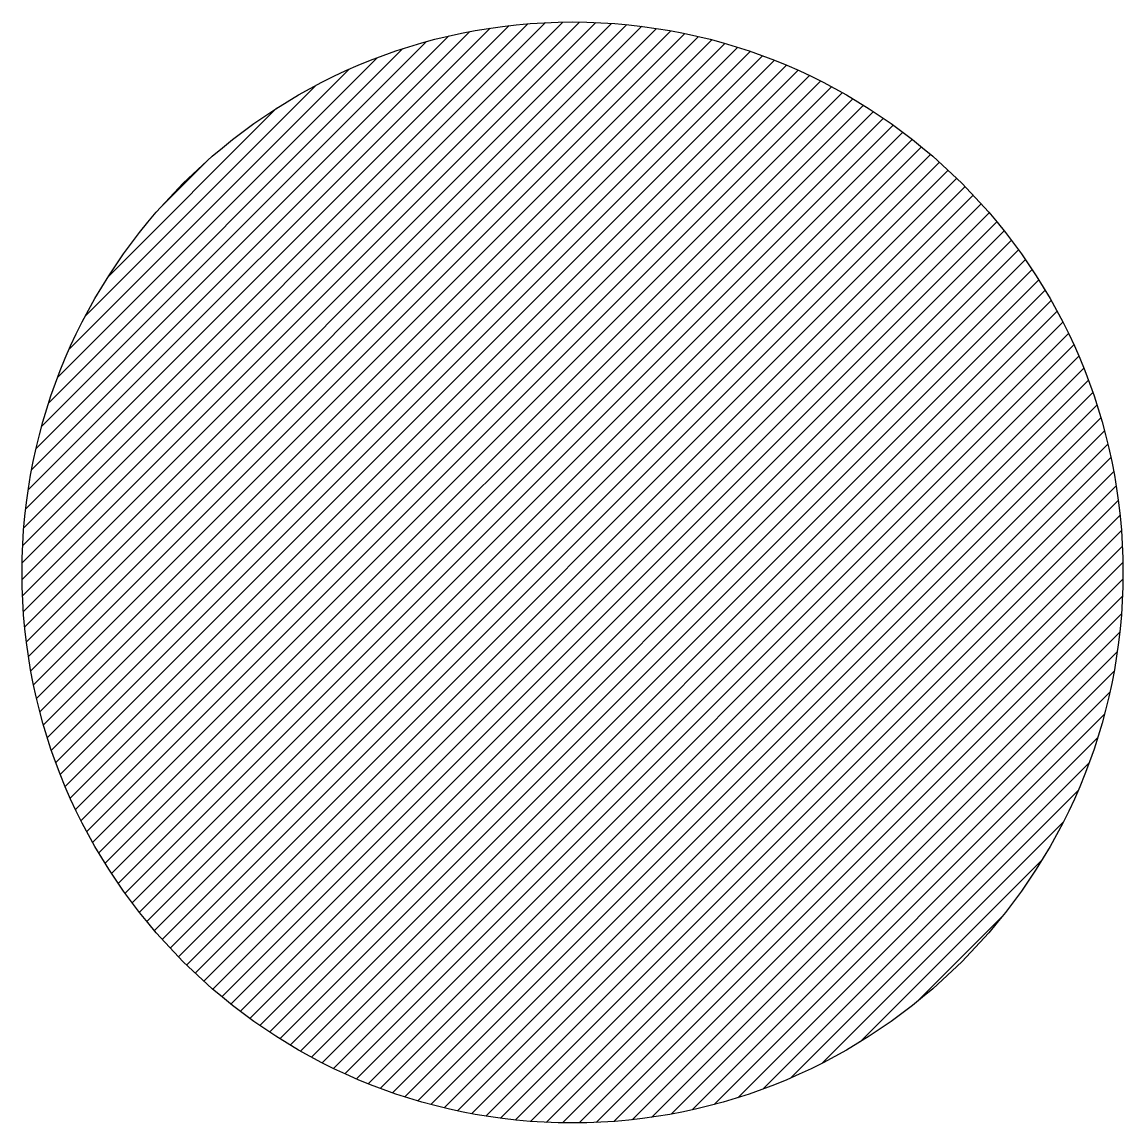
# Model space of a CAD drawing. Header units: inches. Extents: x 9.5 to 21.2, y 11.1 to 22.8.
import ezdxf

# ---------------------------------------------------------------- set-up
doc = ezdxf.new("R2010")
doc.units = ezdxf.units.IN
doc.header["$MEASUREMENT"] = 0

msp = doc.modelspace()

# ---------------------------------------------------------------- hatches: boundary and pattern name
h = msp.add_hatch()
h.set_pattern_fill('ANSI31', color=256)
h.paths.add_polyline_path([(9.485, 16.984, 1), (21.157, 16.984, 1)])

# ---------------------------------------------------------------- linework, layer by layer
msp.add_circle((15.321, 16.984), 5.836)

doc.saveas('drawing.dxf')
